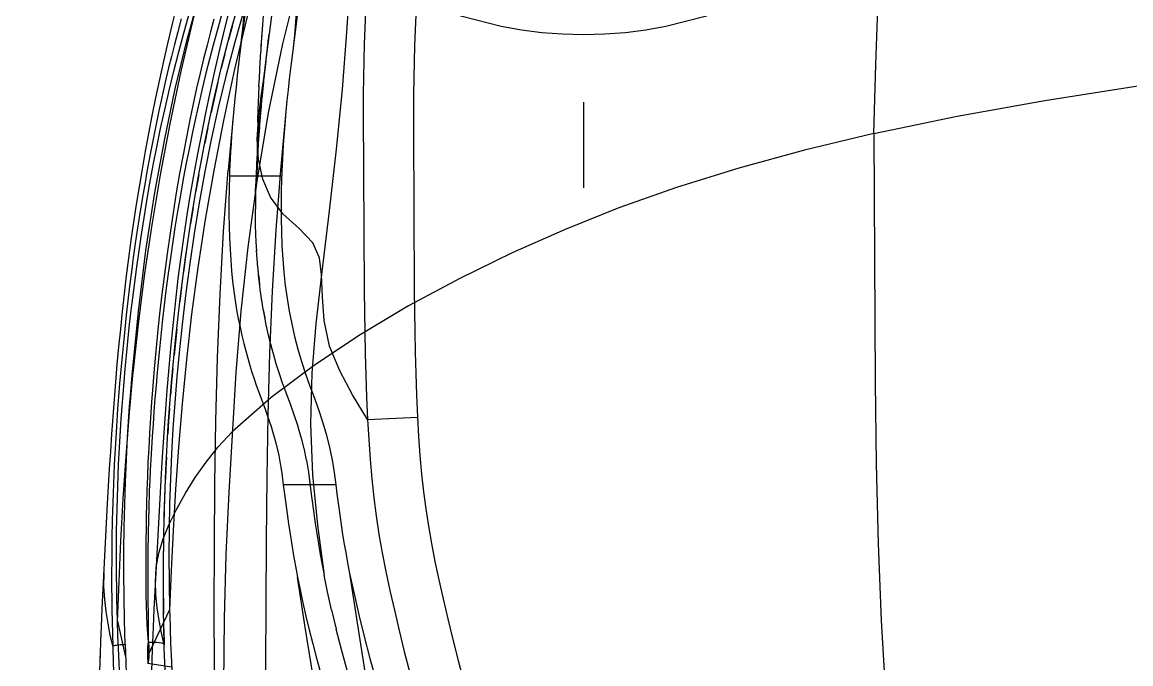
# Model space of a CAD drawing. Header units: inches. Extents: x 143011 to 144494, y -46023 to -44974.
# Drawn here: x 143737.58 to 143759.3, y -45371.75 to -45359.17 of the extents above; entities that cross this region are included whole.
import ezdxf

# ---------------------------------------------------------------- set-up
doc = ezdxf.new("R2010")
doc.units = ezdxf.units.IN
doc.header["$LTSCALE"] = 2
doc.header["$MEASUREMENT"] = 0
for name, pattern in [('CENTER', [50.8, 31.75, -6.35, 6.35, -6.35]), ('DASHED', [0.75, 0.5, -0.25]), ('HIDDEN', [9.525, 6.35, -3.175])]:
    doc.linetypes.add(name, pattern=pattern)
for name, color, linetype in [('CAV-COR', 1, 'CONTINUOUS'), ('DEFAULT_2', 8, 'HIDDEN'), ('wr2', 41, 'DASHED')]:
    doc.layers.add(name, color=color, linetype=linetype)

# ---------------------------------------------------------------- blocks, each defined once
blk = doc.blocks.new('20160901.140447')
at = {"layer": 'wr2', "linetype": 'CENTER', "ltscale": 0.2}
for p, q in [((0, -11), (0, 11)), ((-11, 0), (11, 0))]:
    blk.add_line(p, q, dxfattribs=at)
at = {"layer": 'wr2', "linetype": 'HIDDEN', "ltscale": 0.5}
for radius in [8, 5.5, 4]:
    blk.add_circle((0, 0), radius, dxfattribs=at)

msp = doc.modelspace()

# ---------------------------------------------------------------- linework, layer by layer
at = {"layer": 'CAV-COR', "linetype": 'ByBlock'}
for p, q in [((143739.747, -45366.093), (143739.762, -45365.935)), ((143739.696, -45366.496), (143739.729, -45366.091)), ((143739.284, -45367.925), (143739.245, -45368.602)), ((143739.364, -45368.222), (143739.351, -45368.584)), ((143739.245, -45368.602), (143739.138, -45370.664)), ((143739.351, -45368.584), (143739.342, -45368.934)), ((143740.259, -45368.748), (143740.158, -45370.685)), ((143739.342, -45368.934), (143739.335, -45369.286)), ((143739.335, -45369.286), (143739.331, -45369.651)), ((143740.043, -45369.221), (143740.039, -45369.535)), ((143739.331, -45369.651), (143739.329, -45370.039)), ((143740.039, -45369.535), (143740.036, -45369.837)), ((143740.036, -45369.837), (143740.036, -45370.132)), ((143740.036, -45370.132), (143740.038, -45370.424)), ((143740.038, -45370.424), (143740.044, -45370.867)), ((143739.138, -45370.664), (143739.122, -45371.014)), ((143740.158, -45370.685), (143740.142, -45371.019)), ((143739.122, -45371.014), (143739.11, -45371.309)), ((143740.142, -45371.019), (143740.13, -45371.338)), ((143739.11, -45371.309), (143739.102, -45371.544)), ((143739.351, -45371.405), (143739.361, -45371.73)), ((143739.595, -45371.367), (143739.607, -45371.698)), ((143740.13, -45371.338), (143740.12, -45371.642)), ((143739.102, -45371.544), (143739.093, -45371.898)), ((143740.034, -45371.586), (143740.04, -45371.744)), ((143740.12, -45371.642), (143740.112, -45371.936)), ((143739.361, -45371.73), (143739.372, -45372.024)), ((143739.607, -45371.698), (143739.617, -45371.96))]:
    msp.add_line(p, q, dxfattribs=at)
for points in [[(143754.266, -45361.355), (143754.3, -45360.001), (143754.351, -45358.716), (143754.412, -45357.503), (143754.49, -45356.364), (143754.584, -45355.287), (143754.69, -45354.258), (143754.806, -45353.274), (143754.929, -45352.333), (143755.061, -45351.432), (143755.202, -45350.569), (143755.347, -45349.742), (143755.494, -45348.945), (143755.647, -45348.176), (143755.81, -45347.436), (143755.991, -45346.723)], [(143745.264, -45351.652), (143744.786, -45352.872), (143744.316, -45354.131), (143743.864, -45355.432), (143743.426, -45356.796), (143743.021, -45358.204), (143742.678, -45359.596), (143742.399, -45360.951), (143742.175, -45362.285), (143741.999, -45363.581), (143741.862, -45364.832), (143741.764, -45366.037)], [(143739.729, -45366.091), (143739.853, -45364.842), (143740.002, -45363.646), (143740.178, -45362.51), (143740.37, -45361.459), (143740.576, -45360.477), (143740.812, -45359.51), (143741.078, -45358.54), (143741.37, -45357.585)], [(143739.762, -45365.935), (143739.862, -45365.028), (143739.982, -45364.098), (143740.123, -45363.143), (143740.288, -45362.165), (143740.476, -45361.161), (143740.694, -45360.129), (143740.942, -45359.072), (143741.085, -45358.516)], [(143740.619, -45358.783), (143740.523, -45359.176), (143740.432, -45359.561), (143740.347, -45359.934), (143740.267, -45360.297), (143740.191, -45360.654), (143740.12, -45361.007), (143740.052, -45361.354), (143739.988, -45361.701), (143739.926, -45362.049), (143739.867, -45362.397), (143739.811, -45362.745), (143739.757, -45363.094), (143739.707, -45363.444), (143739.659, -45363.794), (143739.615, -45364.144), (143739.574, -45364.493), (143739.535, -45364.841), (143739.5, -45365.188), (143739.466, -45365.535), (143739.434, -45365.88), (143739.405, -45366.224), (143739.377, -45366.566), (143739.351, -45366.908), (143739.327, -45367.248), (143739.304, -45367.586), (143739.284, -45367.925)], [(143741.662, -45358.815), (143741.55, -45359.267), (143741.444, -45359.707), (143741.346, -45360.134), (143741.254, -45360.549), (143741.167, -45360.957), (143741.087, -45361.357), (143741.011, -45361.75), (143740.938, -45362.145), (143740.869, -45362.544), (143740.803, -45362.945), (143740.741, -45363.354), (143740.683, -45363.772), (143740.629, -45364.196), (143740.58, -45364.626), (143740.534, -45365.06), (143740.491, -45365.498), (143740.451, -45365.942), (143740.413, -45366.392), (143740.377, -45366.849), (143740.344, -45367.313), (143740.314, -45367.786), (143740.259, -45368.748)], [(143741.477, -45359.057), (143741.397, -45359.341), (143741.32, -45359.623), (143741.247, -45359.899), (143741.178, -45360.173), (143741.109, -45360.452), (143741.043, -45360.738), (143740.978, -45361.029), (143740.914, -45361.325), (143740.852, -45361.627), (143740.792, -45361.933), (143740.734, -45362.244), (143740.677, -45362.559), (143740.622, -45362.879), (143740.57, -45363.197), (143740.521, -45363.517), (143740.474, -45363.837), (143740.432, -45364.145), (143740.394, -45364.437), (143740.36, -45364.717), (143740.329, -45364.99), (143740.3, -45365.255), (143740.273, -45365.513), (143740.223, -45366.03)], [(143740.693, -45359.109), (143740.624, -45359.363), (143740.56, -45359.607), (143740.501, -45359.842), (143740.445, -45360.069), (143740.393, -45360.288), (143740.345, -45360.498), (143740.299, -45360.704), (143740.256, -45360.906), (143740.215, -45361.103), (143740.174, -45361.301), (143740.135, -45361.498), (143740.097, -45361.695), (143740.059, -45361.897), (143740.022, -45362.103), (143739.984, -45362.313), (143739.947, -45362.532), (143739.909, -45362.761), (143739.87, -45362.998), (143739.832, -45363.246), (143739.793, -45363.509), (143739.754, -45363.783), (143739.717, -45364.062), (143739.682, -45364.344), (143739.648, -45364.631), (143739.616, -45364.913), (143739.587, -45365.186), (143739.559, -45365.454), (143739.534, -45365.72), (143739.509, -45365.987), (143739.486, -45366.251)], [(143741.331, -45359.111), (143741.265, -45359.36), (143741.198, -45359.62), (143741.131, -45359.891), (143741.063, -45360.172), (143740.995, -45360.464), (143740.928, -45360.769), (143740.861, -45361.088), (143740.794, -45361.422), (143740.728, -45361.77), (143740.662, -45362.137), (143740.596, -45362.519), (143740.533, -45362.909), (143740.473, -45363.307), (143740.415, -45363.711), (143740.362, -45364.11), (143740.313, -45364.503), (143740.269, -45364.89), (143740.229, -45365.264), (143740.193, -45365.622), (143740.162, -45365.966), (143740.134, -45366.298), (143740.109, -45366.619), (143740.088, -45366.928), (143740.07, -45367.229), (143740.055, -45367.521), (143740.041, -45367.804), (143740.03, -45368.079), (143740.021, -45368.346), (143740.013, -45368.605), (143740.007, -45368.856), (143740.003, -45369.1), (143740, -45369.336), (143739.999, -45369.565), (143739.998, -45369.787), (143739.999, -45370.001), (143740.002, -45370.41)], [(143754.266, -45361.355), (143755.896, -45361.013), (143757.611, -45360.704), (143759.399, -45360.424), (143761.261, -45360.171), (143763.178, -45359.941), (143765.116, -45359.735), (143767.062, -45359.547), (143769.02, -45359.375), (143770.987, -45359.209)], [(143754.266, -45361.355), (143752.907, -45361.678), (143751.616, -45362.03), (143750.399, -45362.41), (143749.27, -45362.81), (143748.214, -45363.234), (143747.178, -45363.694), (143746.149, -45364.195), (143745.149, -45364.729), (143744.196, -45365.296), (143743.304, -45365.895), (143742.458, -45366.527), (143741.694, -45367.197)], [(143754.266, -45361.355), (143754.291, -45366.233), (143754.312, -45367.825), (143754.35, -45369.389), (143754.409, -45370.898), (143754.49, -45372.341), (143754.587, -45373.726), (143754.698, -45375.065), (143754.817, -45376.362), (143755.055, -45378.818)], [(143740.223, -45366.03), (143740.2, -45366.291), (143740.178, -45366.548), (143740.158, -45366.801), (143740.14, -45367.051), (143740.123, -45367.291), (143740.109, -45367.521), (143740.097, -45367.742), (143740.086, -45367.954), (143740.076, -45368.156), (143740.068, -45368.349), (143740.056, -45368.716)], [(143741.764, -45366.037), (143741.623, -45368.384), (143741.567, -45369.605), (143741.535, -45370.856), (143741.524, -45372.144), (143741.536, -45373.467), (143741.576, -45374.827), (143741.645, -45376.22), (143741.731, -45377.649), (143741.836, -45379.118), (143741.976, -45380.627), (143742.157, -45382.174), (143742.398, -45383.757)], [(143739.486, -45366.251), (143739.465, -45366.507), (143739.447, -45366.751), (143739.43, -45366.987), (143739.415, -45367.213)], [(143739.642, -45367.305), (143739.654, -45367.102), (143739.667, -45366.9), (143739.681, -45366.698), (143739.696, -45366.496)], [(143739.415, -45367.213), (143739.402, -45367.431), (143739.391, -45367.64), (143739.381, -45367.842), (143739.372, -45368.036), (143739.364, -45368.222)], [(143739.595, -45371.366), (143739.582, -45370.896), (143739.573, -45370.431), (143739.57, -45369.971), (143739.571, -45369.517), (143739.576, -45369.07), (143739.586, -45368.626), (143739.601, -45368.182), (143739.619, -45367.741), (143739.642, -45367.305)], [(143740.194, -45370.001), (143740.205, -45369.859), (143740.252, -45369.581), (143740.338, -45369.298), (143740.459, -45369.008), (143740.608, -45368.709), (143740.779, -45368.403), (143740.968, -45368.098), (143741.179, -45367.796), (143741.419, -45367.496), (143741.694, -45367.197)], [(143740.056, -45368.716), (143740.051, -45368.889), (143740.043, -45369.221)], [(143739.174, -45369.971), (143739.173, -45370.231), (143739.188, -45370.483), (143739.216, -45370.724), (143739.252, -45370.958), (143739.297, -45371.185), (143739.351, -45371.405)], [(143739.329, -45370.039), (143739.33, -45370.247), (143739.332, -45370.463), (143739.335, -45370.687), (143739.339, -45370.919), (143739.344, -45371.158), (143739.351, -45371.405)], [(143740.002, -45370.41), (143740.005, -45370.604), (143740.01, -45370.792), (143740.02, -45370.975), (143740.032, -45371.151), (143740.048, -45371.322)], [(143740.044, -45370.867), (143740.047, -45371.169), (143740.048, -45371.322)], [(143739.351, -45371.405), (143739.357, -45371.399), (143739.368, -45371.393), (143739.384, -45371.388), (143739.404, -45371.383), (143739.427, -45371.378), (143739.457, -45371.374), (143739.497, -45371.37), (143739.544, -45371.367), (143739.595, -45371.366)], [(143740.048, -45371.322), (143740.039, -45371.366), (143740.033, -45371.41), (143740.03, -45371.454), (143740.029, -45371.498), (143740.03, -45371.542), (143740.034, -45371.586)], [(143740.048, -45371.322), (143740.056, -45371.394), (143740.061, -45371.465), (143740.061, -45371.536), (143740.058, -45371.606), (143740.051, -45371.675), (143740.04, -45371.744)], [(143740.055, -45371.321), (143740.111, -45371.321), (143740.13, -45371.321)]]:
    msp.add_lwpolyline(points, dxfattribs=at)
at = {"layer": 'DEFAULT_2', "color": 8, "linetype": 'HIDDEN'}
for p, q in [((143741.958, -45358.883), (143741.857, -45359.671)), ((143742.301, -45359.049), (143742.279, -45359.306)), ((143742.48, -45358.898), (143742.37, -45359.755)), ((143742.987, -45358.883), (143742.871, -45359.776)), ((143741.695, -45359.236), (143741.619, -45359.52)), ((143742.285, -45359.231), (143742.266, -45359.475)), ((143742.271, -45359.411), (143742.254, -45359.641)), ((143742.316, -45360.23), (143742.415, -45359.404)), ((143742.387, -45359.623), (143742.405, -45359.484)), ((143741.857, -45359.671), (143741.818, -45359.995)), ((143742.258, -45359.588), (143742.244, -45359.804)), ((143742.336, -45360.087), (143742.387, -45359.623)), ((143741.546, -45359.799), (143741.477, -45360.075)), ((143742.236, -45359.933), (143742.225, -45360.12)), ((143742.246, -45359.762), (143742.234, -45359.963)), ((143742.351, -45359.935), (143742.307, -45360.322)), ((143742.871, -45359.776), (143742.835, -45360.079)), ((143741.818, -45359.995), (143741.792, -45360.218)), ((143742.226, -45360.102), (143742.217, -45360.275)), ((143742.316, -45360.282), (143742.343, -45360.022)), ((143742.835, -45360.079), (143742.81, -45360.287)), ((143741.792, -45360.218), (143741.767, -45360.443)), ((143742.218, -45360.269), (143742.21, -45360.433)), ((143742.278, -45360.668), (143742.309, -45360.35)), ((143742.297, -45360.476), (143742.326, -45360.186)), ((143742.81, -45360.287), (143742.787, -45360.496)), ((143741.767, -45360.443), (143741.744, -45360.668)), ((143742.205, -45360.577), (143742.199, -45360.758)), ((143742.211, -45360.427), (143742.204, -45360.596)), ((143742.262, -45360.85), (143742.293, -45360.513)), ((143742.787, -45360.496), (143742.765, -45360.709)), ((143741.744, -45360.668), (143741.613, -45362.07)), ((143742.2, -45360.722), (143742.195, -45360.913)), ((143742.247, -45361.022), (143742.265, -45360.82)), ((143742.765, -45360.709), (143742.636, -45362.069)), ((143742.196, -45360.865), (143742.189, -45361.133)), ((143742.234, -45361.185), (143742.252, -45360.964)), ((143741.215, -45361.24), (143741.154, -45361.544)), ((143742.191, -45361.061), (143742.185, -45361.375)), ((143742.214, -45361.466), (143742.231, -45361.227)), ((143742.223, -45361.334), (143742.241, -45361.099)), ((143742.186, -45361.335), (143742.181, -45361.674)), ((143742.202, -45361.642), (143742.214, -45361.455)), ((143745.243, -45361.293), (143745.259, -45364.429)), ((143742.181, -45361.644), (143742.178, -45361.932)), ((143742.194, -45361.781), (143742.206, -45361.584)), ((143742.179, -45361.914), (143742.177, -45362.22)), ((143742.185, -45361.972), (143742.19, -45361.863)), ((143742.19, -45361.863), (143742.197, -45361.723)), ((143742.179, -45362.136), (143742.18, -45362.078)), ((143742.18, -45362.086), (143742.183, -45362.015)), ((143742.182, -45362.037), (143742.187, -45361.927)), ((143741.036, -45362.166), (143740.979, -45362.484)), ((143741.639, -45362.18), (143742.661, -45362.18)), ((143742.151, -45362.504), (143742.155, -45362.342)), ((143742.177, -45362.186), (143742.178, -45362.169)), ((143742.177, -45362.197), (143742.177, -45362.186)), ((143742.177, -45362.211), (143742.177, -45362.201)), ((143742.177, -45362.22), (143742.177, -45362.22)), ((143742.178, -45362.169), (143742.179, -45362.136)), ((143740.924, -45362.805), (143740.873, -45363.125)), ((143742.149, -45363), (143742.148, -45362.828)), ((143742.151, -45363.164), (143742.149, -45362.99)), ((143742.156, -45363.329), (143742.151, -45363.151)), ((143742.163, -45363.493), (143742.156, -45363.313)), ((143742.172, -45363.657), (143742.162, -45363.475)), ((143742.182, -45363.82), (143742.17, -45363.637)), ((143742.195, -45363.984), (143742.181, -45363.798)), ((143742.211, -45364.147), (143742.193, -45363.96)), ((143742.211, -45364.147), (143742.229, -45364.31)), ((143740.698, -45364.366), (143740.664, -45364.647)), ((143742.273, -45364.636), (143742.246, -45364.448)), ((143744.28, -45364.436), (143744.289, -45365.25)), ((143745.259, -45364.429), (143745.268, -45365.232)), ((143742.301, -45364.802), (143742.27, -45364.613)), ((143742.301, -45364.802), (143742.332, -45364.969)), ((143742.406, -45365.315), (143742.363, -45365.123)), ((143742.45, -45365.494), (143742.403, -45365.302)), ((143742.499, -45365.677), (143742.447, -45365.484)), ((143742.555, -45365.865), (143742.498, -45365.672)), ((143742.761, -45366.468), (143742.684, -45366.256)), ((143742.84, -45366.674), (143742.757, -45366.456)), ((143742.252, -45366.526), (143742.338, -45366.757)), ((143742.914, -45366.884), (143742.835, -45366.66)), ((143742.982, -45367.094), (143742.909, -45366.869)), ((143744.345, -45366.958), (143745.323, -45366.91)), ((143743.045, -45367.308), (143742.978, -45367.081)), ((143743.1, -45367.529), (143743.042, -45367.297)), ((143743.147, -45367.758), (143743.099, -45367.521)), ((143743.146, -45367.753), (143743.185, -45367.992)), ((143740.374, -45368.325), (143740.361, -45368.704)), ((143743.719, -45368.239), (143742.693, -45368.239)), ((143740.361, -45368.704), (143740.352, -45369.058)), ((143740.346, -45369.39), (143740.342, -45369.706)), ((143740.342, -45369.706), (143740.341, -45370.011)), ((143743.993, -45369.975), (143744.14, -45370.941)), ((143740.343, -45370.46), (143740.346, -45370.759)), ((143740.465, -45370.691), (143740.035, -45371.599)), ((143740.465, -45370.691), (143740.468, -45370.796)), ((143740.468, -45370.796), (143740.476, -45371.056)), ((143743.637, -45370.689), (143743.729, -45371.066)), ((143739.454, -45371.183), (143739.445, -45370.908)), ((143739.445, -45370.908), (143739.604, -45371.617)), ((143744.14, -45370.941), (143744.464, -45372.976)), ((143739.468, -45371.583), (143739.454, -45371.183)), ((143740.352, -45371.063), (143740.36, -45371.372)), ((143740.476, -45371.056), (143740.486, -45371.341)), ((143740.361, -45371.366), (143740.36, -45371.372)), ((143740.367, -45371.641), (143740.361, -45371.366)), ((143740.486, -45371.341), (143740.5, -45371.708)), ((143739.102, -45371.544), (143739.1, -45371.62)), ((143739.487, -45372.029), (143739.468, -45371.583)), ((143740.383, -45372.023), (143740.367, -45371.578)), ((143740.505, -45371.81), (143740.04, -45371.743)), ((143740.5, -45371.708), (143740.53, -45372.364))]:
    msp.add_line(p, q, dxfattribs=at)
for points in [[(143744.536, -45353.296), (143744.304, -45355.178), (143744.19, -45356.173), (143744.093, -45357.205), (143744.01, -45358.27), (143743.931, -45359.365), (143743.844, -45360.494), (143743.731, -45361.659), (143743.592, -45362.866), (143743.44, -45364.117)], [(143742.929, -45356.688), (143742.953, -45357.377), (143742.962, -45357.703), (143742.966, -45358.017), (143742.967, -45358.319), (143742.961, -45358.61), (143742.95, -45358.891), (143742.933, -45359.162), (143742.91, -45359.424), (143742.884, -45359.678)], [(143742.565, -45356.934), (143742.263, -45358.008), (143741.987, -45359.06), (143741.739, -45360.09), (143741.52, -45361.097), (143741.33, -45362.081), (143741.163, -45363.041), (143741.019, -45363.978), (143740.897, -45364.892), (143740.794, -45365.783), (143740.709, -45366.653), (143740.638, -45367.501), (143740.58, -45368.328), (143740.534, -45369.136), (143740.496, -45369.924), (143740.465, -45370.691)], [(143740.361, -45371.366), (143740.346, -45370.68), (143740.343, -45369.762), (143740.358, -45368.848), (143740.39, -45367.95), (143740.439, -45367.078), (143740.504, -45366.231), (143740.582, -45365.404), (143740.671, -45364.591), (143740.775, -45363.789), (143740.894, -45362.999), (143741.026, -45362.224), (143741.171, -45361.462), (143741.328, -45360.719), (143741.498, -45359.997), (143741.681, -45359.294), (143741.874, -45358.608), (143742.077, -45357.94), (143742.291, -45357.284)], [(143744.402, -45357.621), (143744.38, -45357.875), (143744.359, -45358.138), (143744.339, -45358.41), (143744.321, -45358.692), (143744.304, -45358.983), (143744.29, -45359.286), (143744.279, -45359.598), (143744.27, -45359.92), (143744.265, -45360.25), (143744.261, -45360.589), (143744.261, -45360.937), (143744.28, -45364.436)], [(143745.365, -45357.957), (143745.344, -45358.214), (143745.325, -45358.479), (143745.306, -45358.753), (143745.29, -45359.036), (143745.276, -45359.329), (143745.264, -45359.632), (143745.255, -45359.944), (143745.249, -45360.265), (143745.245, -45360.597), (143745.243, -45360.939), (143745.243, -45361.293)], [(143739.445, -45370.908), (143739.439, -45370.69), (143739.434, -45370.471), (143739.43, -45370.251), (143739.427, -45370.03), (143739.425, -45369.809), (143739.425, -45369.588), (143739.426, -45369.367), (143739.428, -45369.146), (143739.431, -45368.927), (143739.436, -45368.709), (143739.442, -45368.491), (143739.449, -45368.274), (143739.457, -45368.057), (143739.466, -45367.839), (143739.477, -45367.619), (143739.489, -45367.397), (143739.503, -45367.172), (143739.517, -45366.942), (143739.534, -45366.706), (143739.553, -45366.466), (143739.573, -45366.219), (143739.596, -45365.964), (143739.62, -45365.702), (143739.647, -45365.432), (143739.676, -45365.154), (143739.708, -45364.869), (143739.743, -45364.576), (143739.781, -45364.276), (143739.822, -45363.969), (143739.866, -45363.655), (143739.913, -45363.334), (143739.965, -45363.005), (143740.02, -45362.67), (143740.079, -45362.327), (143740.143, -45361.976), (143740.213, -45361.619), (143740.288, -45361.257), (143740.369, -45360.888), (143740.456, -45360.513), (143740.549, -45360.134), (143740.648, -45359.75), (143740.753, -45359.359), (143740.864, -45358.963)], [(143741.925, -45358.916), (143741.742, -45359.564), (143741.574, -45360.206), (143741.419, -45360.842), (143741.28, -45361.473), (143741.156, -45362.098), (143741.046, -45362.712), (143740.948, -45363.314), (143740.861, -45363.903), (143740.784, -45364.479), (143740.717, -45365.039), (143740.658, -45365.586), (143740.608, -45366.119), (143740.565, -45366.634), (143740.53, -45367.135), (143740.502, -45367.632), (143740.48, -45368.122), (143740.464, -45368.608), (143740.454, -45369.107), (143740.45, -45369.625), (143740.454, -45370.154), (143740.465, -45370.691)], [(143741.87, -45359.567), (143741.898, -45359.301), (143741.923, -45359.027)], [(143741.409, -45360.357), (143741.343, -45360.646), (143741.278, -45360.94)], [(143742.184, -45361.466), (143742.206, -45361.085), (143742.253, -45360.677), (143742.316, -45360.23)], [(143742.304, -45360.319), (143742.285, -45360.516), (143742.244, -45360.906)], [(143742.244, -45360.906), (143742.272, -45360.613), (143742.288, -45360.465)], [(143742.244, -45360.906), (143742.232, -45361.037), (143742.221, -45361.164), (143742.211, -45361.289)], [(143742.745, -45360.922), (143742.729, -45361.093), (143742.715, -45361.26), (143742.703, -45361.42), (143742.692, -45361.573), (143742.683, -45361.717), (143742.675, -45361.851), (143742.669, -45361.973), (143742.664, -45362.083), (143742.652, -45362.463)], [(143741.707, -45361.067), (143741.693, -45361.237), (143741.681, -45361.402), (143741.67, -45361.559), (143741.661, -45361.707), (143741.653, -45361.844), (143741.647, -45361.969), (143741.642, -45362.081), (143741.639, -45362.18)], [(143742.211, -45361.289), (143742.202, -45361.409), (143742.194, -45361.524), (143742.187, -45361.635), (143742.18, -45361.743), (143742.174, -45361.844), (143742.17, -45361.94)], [(143742.295, -45362.246), (143742.206, -45361.862), (143742.184, -45361.466)], [(143741.383, -45375.191), (143741.35, -45372.98), (143741.342, -45371.834), (143741.34, -45370.651), (143741.344, -45369.434), (143741.354, -45368.213), (143741.372, -45366.988), (143741.403, -45365.745), (143741.453, -45364.503), (143741.522, -45363.274), (143741.613, -45362.07)], [(143742.17, -45361.94), (143742.166, -45362.027), (143742.162, -45362.108), (143742.155, -45362.342)], [(143742.636, -45362.069), (143742.545, -45363.243), (143742.474, -45364.445), (143742.423, -45365.66), (143742.389, -45366.88), (143742.368, -45368.097), (143742.355, -45369.333), (143742.348, -45370.574), (143742.347, -45371.776), (143742.353, -45372.926), (143742.386, -45375.375)], [(143741.639, -45362.18), (143741.632, -45362.439), (143741.628, -45362.691), (143741.628, -45362.935), (143741.632, -45363.172), (143741.639, -45363.401), (143741.649, -45363.623), (143741.663, -45363.838), (143741.68, -45364.045), (143741.7, -45364.246), (143741.724, -45364.44), (143741.75, -45364.628), (143741.779, -45364.808), (143741.811, -45364.983), (143741.845, -45365.15), (143741.88, -45365.311), (143741.917, -45365.466), (143741.956, -45365.615), (143741.995, -45365.759), (143742.036, -45365.897), (143742.078, -45366.03), (143742.12, -45366.159), (143742.164, -45366.285), (143742.252, -45366.526)], [(143743.44, -45364.117), (143743.404, -45363.792), (143743.273, -45363.494), (143743.007, -45363.216), (143742.682, -45362.927), (143742.445, -45362.601), (143742.295, -45362.246)], [(143742.151, -45362.507), (143742.149, -45362.671), (143742.148, -45362.836)], [(143742.652, -45362.463), (143742.648, -45362.741), (143742.649, -45363.015), (143742.655, -45363.285), (143742.666, -45363.551), (143742.682, -45363.814), (143742.704, -45364.074), (143742.732, -45364.33), (143742.767, -45364.584), (143742.81, -45364.836), (143742.859, -45365.085), (143742.915, -45365.332), (143742.979, -45365.577), (143743.05, -45365.821), (143743.127, -45366.063), (143743.212, -45366.304), (143743.303, -45366.543), (143743.389, -45366.783), (143743.467, -45367.023), (143743.539, -45367.264), (143743.601, -45367.506), (143743.651, -45367.749), (143743.69, -45367.994), (143743.719, -45368.239)], [(143740.823, -45363.446), (143740.777, -45363.766), (143740.735, -45364.074)], [(143742.249, -45364.472), (143742.226, -45364.285), (143742.208, -45364.123)], [(143743.44, -45364.117), (143743.333, -45365.074), (143743.252, -45366.051), (143743.226, -45367.046), (143743.267, -45368.044), (143743.364, -45369.032), (143743.494, -45370.011)], [(143744.345, -45366.958), (143744.048, -45366.477), (143743.798, -45366.004), (143743.596, -45365.518), (143743.493, -45365.02), (143743.461, -45364.553), (143743.44, -45364.117)], [(143742.367, -45365.14), (143742.328, -45364.95), (143742.297, -45364.78)], [(143740.604, -45365.185), (143740.578, -45365.442), (143740.552, -45365.7)], [(143744.289, -45365.25), (143744.297, -45365.664), (143744.309, -45366.087), (143744.325, -45366.518), (143744.345, -45366.958)], [(143745.268, -45365.232), (143745.276, -45365.64), (143745.289, -45366.056), (143745.304, -45366.48), (143745.323, -45366.91)], [(143740.528, -45365.962), (143740.504, -45366.224), (143740.483, -45366.483)], [(143742.687, -45366.264), (143742.619, -45366.063), (143742.555, -45365.865)], [(143739.611, -45367.678), (143739.679, -45366.819), (143739.747, -45366.093)], [(143740.463, -45366.74), (143740.445, -45366.993), (143740.428, -45367.238)], [(143742.338, -45366.757), (143742.379, -45366.871), (143742.419, -45366.985), (143742.456, -45367.098), (143742.491, -45367.211), (143742.523, -45367.325), (143742.553, -45367.439), (143742.58, -45367.553), (143742.603, -45367.667), (143742.624, -45367.781), (143742.643, -45367.896), (143742.661, -45368.01), (143742.678, -45368.125), (143742.693, -45368.239)], [(143745.323, -45366.91), (143745.342, -45367.294), (143745.368, -45367.667), (143745.4, -45368.029), (143745.438, -45368.374), (143745.483, -45368.708), (143745.536, -45369.047), (143745.597, -45369.391), (143745.665, -45369.738), (143745.742, -45370.099), (143745.825, -45370.476), (143745.917, -45370.865), (143746.015, -45371.267), (143746.119, -45371.679), (143746.229, -45372.104), (143746.349, -45372.54), (143746.48, -45372.989), (143746.621, -45373.45), (143746.771, -45373.913), (143746.933, -45374.38), (143747.104, -45374.849), (143747.274, -45375.307), (143747.444, -45375.752)], [(143744.345, -45366.958), (143744.366, -45367.352), (143744.392, -45367.741), (143744.425, -45368.123), (143744.465, -45368.491), (143744.513, -45368.848), (143744.568, -45369.208), (143744.633, -45369.571), (143744.704, -45369.935), (143744.783, -45370.308), (143744.87, -45370.695), (143744.963, -45371.093), (143745.063, -45371.502), (143745.169, -45371.923), (143745.283, -45372.357), (143745.406, -45372.804), (143745.54, -45373.268), (143745.686, -45373.744), (143745.843, -45374.223), (143746.01, -45374.705), (143746.185, -45375.188), (143746.361, -45375.655), (143746.534, -45376.104)], [(143739.445, -45370.908), (143739.474, -45370.132), (143739.51, -45369.335), (143739.555, -45368.516), (143739.611, -45367.678)], [(143740.402, -45367.699), (143740.391, -45367.916), (143740.382, -45368.125)], [(143743.185, -45367.992), (143743.239, -45368.42), (143743.263, -45368.607), (143743.29, -45368.799), (143743.318, -45368.995), (143743.348, -45369.195), (143743.381, -45369.397), (143743.416, -45369.601), (143743.454, -45369.806), (143743.494, -45370.011)], [(143742.693, -45368.239), (143742.716, -45368.422), (143742.741, -45368.61), (143742.767, -45368.805), (143742.796, -45369.004), (143742.826, -45369.208), (143742.859, -45369.415), (143742.895, -45369.624), (143742.933, -45369.835), (143742.974, -45370.048)], [(143743.719, -45368.239), (143743.741, -45368.414), (143743.765, -45368.595), (143743.791, -45368.781), (143743.818, -45368.972), (143743.848, -45369.167), (143743.88, -45369.366), (143743.915, -45369.567), (143743.953, -45369.77), (143743.993, -45369.975)], [(143740.36, -45371.372), (143740.304, -45371.138), (143740.258, -45370.897), (143740.222, -45370.648), (143740.198, -45370.392), (143740.19, -45370.13), (143740.194, -45370.001)], [(143742.974, -45370.048), (143743.024, -45370.296), (143743.078, -45370.551), (143743.137, -45370.813), (143743.202, -45371.081), (143743.271, -45371.355), (143743.343, -45371.635), (143743.42, -45371.919), (143743.584, -45372.499)], [(143743.451, -45373.079), (143743.123, -45371.03), (143742.974, -45370.048)], [(143743.637, -45370.688), (143743.559, -45370.337), (143743.494, -45370.011)], [(143743.993, -45369.975), (143744.079, -45370.377), (143744.173, -45370.789), (143744.276, -45371.21), (143744.391, -45371.639), (143744.514, -45372.072), (143744.765, -45372.93)], [(143744.68, -45374.354), (143744.517, -45373.831), (143744.363, -45373.322), (143744.216, -45372.827), (143744.079, -45372.353), (143743.951, -45371.9), (143743.833, -45371.469), (143743.728, -45371.065)], [(143740.13, -45371.321), (143740.166, -45371.322), (143740.216, -45371.325), (143740.261, -45371.33), (143740.3, -45371.336), (143740.329, -45371.344), (143740.349, -45371.352), (143740.36, -45371.362), (143740.361, -45371.366)]]:
    msp.add_lwpolyline(points, dxfattribs=at)

# ---------------------------------------------------------------- block references
at = {"layer": 'wr2', "linetype": 'ByBlock', "rotation": -90.00000000000001}
msp.add_blockref('20160901.140447', (143748.577, -45351.419), dxfattribs=at)

doc.saveas('drawing.dxf')
